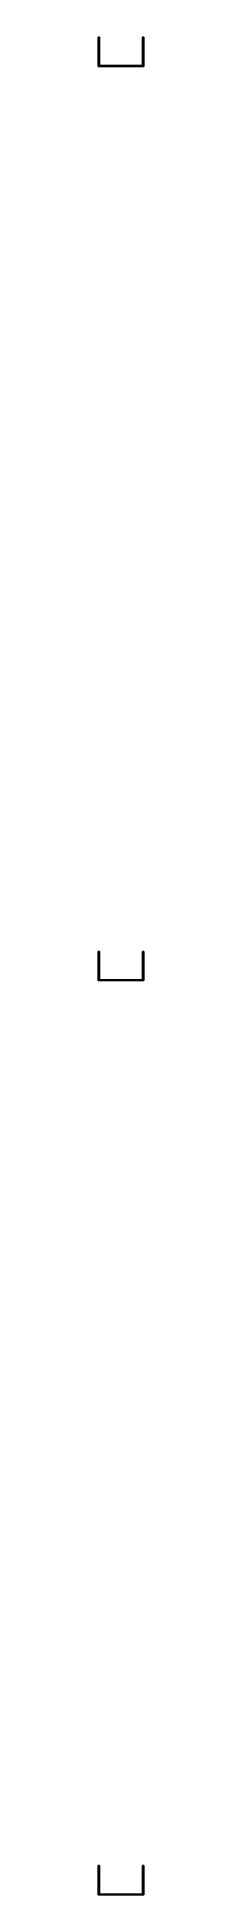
# Model space of a CAD drawing. Header units: metres. Extents: x -95 to 95, y 7546 to 15336.
import ezdxf

# ---------------------------------------------------------------- set-up
doc = ezdxf.new("R2010")
doc.units = ezdxf.units.M

msp = doc.modelspace()

# ---------------------------------------------------------------- linework, layer by layer
for p, q in [((-89.5, 15336), (-95, 15336)), ((-95, 15336), (-95, 15213.5)), ((-89.5, 15221.5), (-89.5, 15336)), ((95, 15336), (89.5, 15336)), ((89.5, 15336), (89.5, 15221.5)), ((95, 15213.5), (95, 15336)), ((-95, 15213.5), (95, 15213.5)), ((-92.8, 15217.5), (-92.7858, 15217.7)), ((-92.7858, 15217.3), (-92.8, 15217.5)), ((-92.7858, 15217.7), (-92.7434, 15217.9)), ((-92.7434, 15217.1), (-92.7858, 15217.3)), ((-92.7434, 15217.9), (-92.6736, 15218.2)), ((-92.6736, 15216.8), (-92.7434, 15217.1)), ((-92.6736, 15218.2), (-92.5773, 15218.4)), ((-92.5773, 15216.6), (-92.6736, 15216.8)), ((-92.5773, 15218.4), (-92.4562, 15218.6)), ((-92.4562, 15216.4), (-92.5773, 15216.6)), ((-92.4562, 15218.6), (-92.3121, 15218.7)), ((-92.3121, 15216.3), (-92.4562, 15216.4)), ((-92.3121, 15218.7), (-92.1474, 15218.9)), ((-92.1474, 15216.1), (-92.3121, 15216.3)), ((-92.1474, 15218.9), (-91.9645, 15219)), ((-91.9645, 15216), (-92.1474, 15216.1)), ((-91.9645, 15219), (-91.7664, 15219.1)), ((-91.7664, 15215.9), (-91.9645, 15216)), ((-91.7664, 15219.1), (-91.5562, 15219.2)), ((-91.5562, 15215.8), (-91.7664, 15215.9)), ((-91.5562, 15219.2), (-91.3373, 15219.3)), ((-91.3373, 15215.7), (-91.5562, 15215.8)), ((-91.3373, 15219.3), (-91.113, 15219.3)), ((-91.113, 15215.7), (-91.3373, 15215.7)), ((-91.113, 15219.3), (-90.887, 15219.3)), ((-90.887, 15215.7), (-91.113, 15215.7)), ((-90.887, 15219.3), (-90.6627, 15219.3)), ((-90.6627, 15215.7), (-90.887, 15215.7)), ((-90.6627, 15219.3), (-90.4438, 15219.2)), ((-90.4438, 15215.8), (-90.6627, 15215.7)), ((-90.4438, 15219.2), (-90.2336, 15219.1)), ((-90.2336, 15215.9), (-90.4438, 15215.8)), ((-90.2336, 15219.1), (-90.0355, 15219)), ((-90.0355, 15216), (-90.2336, 15215.9)), ((-90.0355, 15219), (-89.8526, 15218.9)), ((-89.8526, 15216.1), (-90.0355, 15216)), ((-89.8526, 15218.9), (-89.6879, 15218.7)), ((-89.6879, 15216.3), (-89.8526, 15216.1)), ((-89.6879, 15218.7), (-89.5438, 15218.6)), ((-89.5438, 15216.4), (-89.6879, 15216.3)), ((-89.5438, 15218.6), (-89.4226, 15218.4)), ((-89.4226, 15216.6), (-89.5438, 15216.4)), ((-89.4606, 15220.9), (-89.5, 15221.5)), ((-89.3429, 15220.3), (-89.4606, 15220.9)), ((-89.4226, 15218.4), (-89.3264, 15218.2)), ((-89.3264, 15216.8), (-89.4226, 15216.6)), ((-89.1489, 15219.7), (-89.3429, 15220.3)), ((-89.3264, 15218.2), (-89.2565, 15217.9)), ((-89.2565, 15217.1), (-89.3264, 15216.8)), ((-89.2565, 15217.9), (-89.2142, 15217.7)), ((-89.2142, 15217.3), (-89.2565, 15217.1)), ((-89.2142, 15217.7), (-89.2, 15217.5)), ((-89.2, 15217.5), (-89.2142, 15217.3)), ((-88.8815, 15219.1), (-89.1489, 15219.7)), ((-88.5451, 15218.6), (-88.8815, 15219.1)), ((-88.1448, 15218.1), (-88.5451, 15218.6)), ((-87.6871, 15217.6), (-88.1448, 15218.1)), ((-87.1791, 15217.3), (-87.6871, 15217.6)), ((-86.6289, 15217), (-87.1791, 15217.3)), ((-86.0451, 15216.7), (-86.6289, 15217)), ((-85.4369, 15216.6), (-86.0451, 15216.7)), ((-84.8139, 15216.5), (-85.4369, 15216.6)), ((84.8139, 15216.5), (-84.8139, 15216.5)), ((85.4369, 15216.6), (84.8139, 15216.5)), ((86.0451, 15216.7), (85.4369, 15216.6)), ((86.6289, 15217), (86.0451, 15216.7)), ((87.1791, 15217.3), (86.6289, 15217)), ((87.6871, 15217.6), (87.1791, 15217.3)), ((88.1448, 15218.1), (87.6871, 15217.6)), ((88.5451, 15218.6), (88.1448, 15218.1)), ((88.8815, 15219.1), (88.5451, 15218.6)), ((89.1489, 15219.7), (88.8815, 15219.1)), ((89.3429, 15220.3), (89.1489, 15219.7)), ((89.2, 15217.5), (89.2142, 15217.7)), ((89.2142, 15217.3), (89.2, 15217.5)), ((89.2142, 15217.7), (89.2565, 15217.9)), ((89.2565, 15217.1), (89.2142, 15217.3)), ((89.2565, 15217.9), (89.3264, 15218.2)), ((89.3264, 15216.8), (89.2565, 15217.1)), ((89.3264, 15218.2), (89.4226, 15218.4)), ((89.4226, 15216.6), (89.3264, 15216.8)), ((89.4606, 15220.9), (89.3429, 15220.3)), ((89.4226, 15218.4), (89.5438, 15218.6)), ((89.5438, 15216.4), (89.4226, 15216.6)), ((89.5, 15221.5), (89.4606, 15220.9)), ((89.5438, 15218.6), (89.6879, 15218.7)), ((89.6879, 15216.3), (89.5438, 15216.4)), ((89.6879, 15218.7), (89.8526, 15218.9)), ((89.8526, 15216.1), (89.6879, 15216.3)), ((89.8526, 15218.9), (90.0355, 15219)), ((90.0355, 15216), (89.8526, 15216.1)), ((90.0355, 15219), (90.2336, 15219.1)), ((90.2336, 15215.9), (90.0355, 15216)), ((90.2336, 15219.1), (90.4438, 15219.2)), ((90.4438, 15215.8), (90.2336, 15215.9)), ((90.4438, 15219.2), (90.6627, 15219.3)), ((90.6627, 15215.7), (90.4438, 15215.8)), ((90.6627, 15219.3), (90.887, 15219.3)), ((90.887, 15215.7), (90.6627, 15215.7)), ((90.887, 15219.3), (91.113, 15219.3)), ((91.113, 15215.7), (90.887, 15215.7)), ((91.113, 15219.3), (91.3373, 15219.3)), ((91.3373, 15215.7), (91.113, 15215.7)), ((91.3373, 15219.3), (91.5562, 15219.2)), ((91.5562, 15215.8), (91.3373, 15215.7)), ((91.5562, 15219.2), (91.7664, 15219.1)), ((91.7664, 15215.9), (91.5562, 15215.8)), ((91.7664, 15219.1), (91.9645, 15219)), ((91.9645, 15216), (91.7664, 15215.9)), ((91.9645, 15219), (92.1474, 15218.9)), ((92.1474, 15216.1), (91.9645, 15216)), ((92.1474, 15218.9), (92.3121, 15218.7)), ((92.3121, 15216.3), (92.1474, 15216.1)), ((92.3121, 15218.7), (92.4562, 15218.6)), ((92.4562, 15216.4), (92.3121, 15216.3)), ((92.4562, 15218.6), (92.5773, 15218.4)), ((92.5773, 15216.6), (92.4562, 15216.4)), ((92.5773, 15218.4), (92.6736, 15218.2)), ((92.6736, 15216.8), (92.5773, 15216.6)), ((92.6736, 15218.2), (92.7434, 15217.9)), ((92.7434, 15217.1), (92.6736, 15216.8)), ((92.7434, 15217.9), (92.7858, 15217.7)), ((92.7858, 15217.3), (92.7434, 15217.1)), ((92.7858, 15217.7), (92.8, 15217.5)), ((92.8, 15217.5), (92.7858, 15217.3)), ((-89.5, 11502), (-95, 11502)), ((-95, 11502), (-95, 11379.5)), ((-89.5, 11387.5), (-89.5, 11502)), ((95, 11502), (89.5, 11502)), ((89.5, 11502), (89.5, 11387.5)), ((95, 11379.5), (95, 11502)), ((-95, 11379.5), (95, 11379.5)), ((-92.8, 11383.5), (-92.7858, 11383.7)), ((-92.7858, 11383.3), (-92.8, 11383.5)), ((-92.7858, 11383.7), (-92.7434, 11383.9)), ((-92.7434, 11383.1), (-92.7858, 11383.3)), ((-92.7434, 11383.9), (-92.6736, 11384.2)), ((-92.6736, 11382.8), (-92.7434, 11383.1)), ((-92.6736, 11384.2), (-92.5773, 11384.4)), ((-92.5773, 11382.6), (-92.6736, 11382.8)), ((-92.5773, 11384.4), (-92.4562, 11384.6)), ((-92.4562, 11382.4), (-92.5773, 11382.6)), ((-92.4562, 11384.6), (-92.3121, 11384.7)), ((-92.3121, 11382.3), (-92.4562, 11382.4)), ((-92.3121, 11384.7), (-92.1474, 11384.9)), ((-92.1474, 11382.1), (-92.3121, 11382.3)), ((-92.1474, 11384.9), (-91.9645, 11385)), ((-91.9645, 11382), (-92.1474, 11382.1)), ((-91.9645, 11385), (-91.7664, 11385.1)), ((-91.7664, 11381.9), (-91.9645, 11382)), ((-91.7664, 11385.1), (-91.5562, 11385.2)), ((-91.5562, 11381.8), (-91.7664, 11381.9)), ((-91.5562, 11385.2), (-91.3373, 11385.3)), ((-91.3373, 11381.7), (-91.5562, 11381.8)), ((-91.3373, 11385.3), (-91.113, 11385.3)), ((-91.113, 11381.7), (-91.3373, 11381.7)), ((-91.113, 11385.3), (-90.887, 11385.3)), ((-90.887, 11381.7), (-91.113, 11381.7)), ((-90.887, 11385.3), (-90.6627, 11385.3)), ((-90.6627, 11381.7), (-90.887, 11381.7)), ((-90.6627, 11385.3), (-90.4438, 11385.2)), ((-90.4438, 11381.8), (-90.6627, 11381.7)), ((-90.4438, 11385.2), (-90.2336, 11385.1)), ((-90.2336, 11381.9), (-90.4438, 11381.8)), ((-90.2336, 11385.1), (-90.0355, 11385)), ((-90.0355, 11382), (-90.2336, 11381.9)), ((-90.0355, 11385), (-89.8526, 11384.9)), ((-89.8526, 11382.1), (-90.0355, 11382)), ((-89.8526, 11384.9), (-89.6879, 11384.7)), ((-89.6879, 11382.3), (-89.8526, 11382.1)), ((-89.6879, 11384.7), (-89.5438, 11384.6)), ((-89.5438, 11382.4), (-89.6879, 11382.3)), ((-89.5438, 11384.6), (-89.4226, 11384.4)), ((-89.4226, 11382.6), (-89.5438, 11382.4)), ((-89.4606, 11386.9), (-89.5, 11387.5)), ((-89.3429, 11386.3), (-89.4606, 11386.9)), ((-89.4226, 11384.4), (-89.3264, 11384.2)), ((-89.3264, 11382.8), (-89.4226, 11382.6)), ((-89.1489, 11385.7), (-89.3429, 11386.3)), ((-89.3264, 11384.2), (-89.2565, 11383.9)), ((-89.2565, 11383.1), (-89.3264, 11382.8)), ((-89.2565, 11383.9), (-89.2142, 11383.7)), ((-89.2142, 11383.3), (-89.2565, 11383.1)), ((-89.2142, 11383.7), (-89.2, 11383.5)), ((-89.2, 11383.5), (-89.2142, 11383.3)), ((-88.8815, 11385.1), (-89.1489, 11385.7)), ((-88.5451, 11384.6), (-88.8815, 11385.1)), ((-88.1448, 11384.1), (-88.5451, 11384.6)), ((-87.6871, 11383.6), (-88.1448, 11384.1)), ((-87.1791, 11383.3), (-87.6871, 11383.6)), ((-86.6289, 11383), (-87.1791, 11383.3)), ((-86.0451, 11382.7), (-86.6289, 11383)), ((-85.4369, 11382.6), (-86.0451, 11382.7)), ((-84.8139, 11382.5), (-85.4369, 11382.6)), ((84.8139, 11382.5), (-84.8139, 11382.5)), ((85.4369, 11382.6), (84.8139, 11382.5)), ((86.0451, 11382.7), (85.4369, 11382.6)), ((86.6289, 11383), (86.0451, 11382.7)), ((87.1791, 11383.3), (86.6289, 11383)), ((87.6871, 11383.6), (87.1791, 11383.3)), ((88.1448, 11384.1), (87.6871, 11383.6)), ((88.5451, 11384.6), (88.1448, 11384.1)), ((88.8815, 11385.1), (88.5451, 11384.6)), ((89.1489, 11385.7), (88.8815, 11385.1)), ((89.3429, 11386.3), (89.1489, 11385.7)), ((89.2, 11383.5), (89.2142, 11383.7)), ((89.2142, 11383.3), (89.2, 11383.5)), ((89.2142, 11383.7), (89.2565, 11383.9)), ((89.2565, 11383.1), (89.2142, 11383.3)), ((89.2565, 11383.9), (89.3264, 11384.2)), ((89.3264, 11382.8), (89.2565, 11383.1)), ((89.3264, 11384.2), (89.4226, 11384.4)), ((89.4226, 11382.6), (89.3264, 11382.8)), ((89.4606, 11386.9), (89.3429, 11386.3)), ((89.4226, 11384.4), (89.5438, 11384.6)), ((89.5438, 11382.4), (89.4226, 11382.6)), ((89.5, 11387.5), (89.4606, 11386.9)), ((89.5438, 11384.6), (89.6879, 11384.7)), ((89.6879, 11382.3), (89.5438, 11382.4)), ((89.6879, 11384.7), (89.8526, 11384.9)), ((89.8526, 11382.1), (89.6879, 11382.3)), ((89.8526, 11384.9), (90.0355, 11385)), ((90.0355, 11382), (89.8526, 11382.1)), ((90.0355, 11385), (90.2336, 11385.1)), ((90.2336, 11381.9), (90.0355, 11382)), ((90.2336, 11385.1), (90.4438, 11385.2)), ((90.4438, 11381.8), (90.2336, 11381.9)), ((90.4438, 11385.2), (90.6627, 11385.3)), ((90.6627, 11381.7), (90.4438, 11381.8)), ((90.6627, 11385.3), (90.887, 11385.3)), ((90.887, 11381.7), (90.6627, 11381.7)), ((90.887, 11385.3), (91.113, 11385.3)), ((91.113, 11381.7), (90.887, 11381.7)), ((91.113, 11385.3), (91.3373, 11385.3)), ((91.3373, 11381.7), (91.113, 11381.7)), ((91.3373, 11385.3), (91.5562, 11385.2)), ((91.5562, 11381.8), (91.3373, 11381.7)), ((91.5562, 11385.2), (91.7664, 11385.1)), ((91.7664, 11381.9), (91.5562, 11381.8)), ((91.7664, 11385.1), (91.9645, 11385)), ((91.9645, 11382), (91.7664, 11381.9)), ((91.9645, 11385), (92.1474, 11384.9)), ((92.1474, 11382.1), (91.9645, 11382)), ((92.1474, 11384.9), (92.3121, 11384.7)), ((92.3121, 11382.3), (92.1474, 11382.1)), ((92.3121, 11384.7), (92.4562, 11384.6)), ((92.4562, 11382.4), (92.3121, 11382.3)), ((92.4562, 11384.6), (92.5773, 11384.4)), ((92.5773, 11382.6), (92.4562, 11382.4)), ((92.5773, 11384.4), (92.6736, 11384.2)), ((92.6736, 11382.8), (92.5773, 11382.6)), ((92.6736, 11384.2), (92.7434, 11383.9)), ((92.7434, 11383.1), (92.6736, 11382.8)), ((92.7434, 11383.9), (92.7858, 11383.7)), ((92.7858, 11383.3), (92.7434, 11383.1)), ((92.7858, 11383.7), (92.8, 11383.5)), ((92.8, 11383.5), (92.7858, 11383.3)), ((-89.5, 7668), (-95, 7668)), ((-95, 7668), (-95, 7545.5)), ((-89.5, 7553.5), (-89.5, 7668)), ((95, 7668), (89.5, 7668)), ((89.5, 7668), (89.5, 7553.5)), ((95, 7545.5), (95, 7668)), ((-95, 7545.5), (95, 7545.5)), ((-92.8, 7549.5), (-92.7858, 7549.73)), ((-92.7858, 7549.27), (-92.8, 7549.5)), ((-92.7858, 7549.73), (-92.7434, 7549.95)), ((-92.7434, 7549.05), (-92.7858, 7549.27)), ((-92.7434, 7549.95), (-92.6736, 7550.16)), ((-92.6736, 7548.84), (-92.7434, 7549.05)), ((-92.6736, 7550.16), (-92.5773, 7550.37)), ((-92.5773, 7548.63), (-92.6736, 7548.84)), ((-92.5773, 7550.37), (-92.4562, 7550.56)), ((-92.4562, 7548.44), (-92.5773, 7548.63)), ((-92.4562, 7550.56), (-92.3121, 7550.73)), ((-92.3121, 7548.27), (-92.4562, 7548.44)), ((-92.3121, 7550.73), (-92.1474, 7550.89)), ((-92.1474, 7548.11), (-92.3121, 7548.27)), ((-92.1474, 7550.89), (-91.9645, 7551.02)), ((-91.9645, 7547.98), (-92.1474, 7548.11)), ((-91.9645, 7551.02), (-91.7664, 7551.13)), ((-91.7664, 7547.87), (-91.9645, 7547.98)), ((-91.7664, 7551.13), (-91.5562, 7551.21)), ((-91.5562, 7547.79), (-91.7664, 7547.87)), ((-91.5562, 7551.21), (-91.3373, 7551.27)), ((-91.3373, 7547.73), (-91.5562, 7547.79)), ((-91.3373, 7551.27), (-91.113, 7551.3)), ((-91.113, 7547.7), (-91.3373, 7547.73)), ((-91.113, 7551.3), (-90.887, 7551.3)), ((-90.887, 7547.7), (-91.113, 7547.7)), ((-90.887, 7551.3), (-90.6627, 7551.27)), ((-90.6627, 7547.73), (-90.887, 7547.7)), ((-90.6627, 7551.27), (-90.4438, 7551.21)), ((-90.4438, 7547.79), (-90.6627, 7547.73)), ((-90.4438, 7551.21), (-90.2336, 7551.13)), ((-90.2336, 7547.87), (-90.4438, 7547.79)), ((-90.2336, 7551.13), (-90.0355, 7551.02)), ((-90.0355, 7547.98), (-90.2336, 7547.87)), ((-90.0355, 7551.02), (-89.8526, 7550.89)), ((-89.8526, 7548.11), (-90.0355, 7547.98)), ((-89.8526, 7550.89), (-89.6879, 7550.73)), ((-89.6879, 7548.27), (-89.8526, 7548.11)), ((-89.6879, 7550.73), (-89.5438, 7550.56)), ((-89.5438, 7548.44), (-89.6879, 7548.27)), ((-89.5438, 7550.56), (-89.4226, 7550.37)), ((-89.4226, 7548.63), (-89.5438, 7548.44)), ((-89.4606, 7552.87), (-89.5, 7553.5)), ((-89.3429, 7552.26), (-89.4606, 7552.87)), ((-89.4226, 7550.37), (-89.3264, 7550.16)), ((-89.3264, 7548.84), (-89.4226, 7548.63)), ((-89.1489, 7551.66), (-89.3429, 7552.26)), ((-89.3264, 7550.16), (-89.2565, 7549.95)), ((-89.2565, 7549.05), (-89.3264, 7548.84)), ((-89.2565, 7549.95), (-89.2142, 7549.73)), ((-89.2142, 7549.27), (-89.2565, 7549.05)), ((-89.2142, 7549.73), (-89.2, 7549.5)), ((-89.2, 7549.5), (-89.2142, 7549.27)), ((-88.8815, 7551.09), (-89.1489, 7551.66)), ((-88.5451, 7550.56), (-88.8815, 7551.09)), ((-88.1448, 7550.08), (-88.5451, 7550.56)), ((-87.6871, 7549.65), (-88.1448, 7550.08)), ((-87.1791, 7549.28), (-87.6871, 7549.65)), ((-86.6289, 7548.98), (-87.1791, 7549.28)), ((-86.0451, 7548.74), (-86.6289, 7548.98)), ((-85.4369, 7548.59), (-86.0451, 7548.74)), ((-84.8139, 7548.51), (-85.4369, 7548.59)), ((84.8139, 7548.51), (-84.8139, 7548.51)), ((85.4369, 7548.59), (84.8139, 7548.51)), ((86.0451, 7548.74), (85.4369, 7548.59)), ((86.6289, 7548.98), (86.0451, 7548.74)), ((87.1791, 7549.28), (86.6289, 7548.98)), ((87.6871, 7549.65), (87.1791, 7549.28)), ((88.1448, 7550.08), (87.6871, 7549.65)), ((88.5451, 7550.56), (88.1448, 7550.08)), ((88.8815, 7551.09), (88.5451, 7550.56)), ((89.1489, 7551.66), (88.8815, 7551.09)), ((89.3429, 7552.26), (89.1489, 7551.66)), ((89.2, 7549.5), (89.2142, 7549.73)), ((89.2142, 7549.27), (89.2, 7549.5)), ((89.2142, 7549.73), (89.2565, 7549.95)), ((89.2565, 7549.05), (89.2142, 7549.27)), ((89.2565, 7549.95), (89.3264, 7550.16)), ((89.3264, 7548.84), (89.2565, 7549.05)), ((89.3264, 7550.16), (89.4226, 7550.37)), ((89.4226, 7548.63), (89.3264, 7548.84)), ((89.4606, 7552.87), (89.3429, 7552.26)), ((89.4226, 7550.37), (89.5438, 7550.56)), ((89.5438, 7548.44), (89.4226, 7548.63)), ((89.5, 7553.5), (89.4606, 7552.87)), ((89.5438, 7550.56), (89.6879, 7550.73)), ((89.6879, 7548.27), (89.5438, 7548.44)), ((89.6879, 7550.73), (89.8526, 7550.89)), ((89.8526, 7548.11), (89.6879, 7548.27)), ((89.8526, 7550.89), (90.0355, 7551.02)), ((90.0355, 7547.98), (89.8526, 7548.11)), ((90.0355, 7551.02), (90.2336, 7551.13)), ((90.2336, 7547.87), (90.0355, 7547.98)), ((90.2336, 7551.13), (90.4438, 7551.21)), ((90.4438, 7547.79), (90.2336, 7547.87)), ((90.4438, 7551.21), (90.6627, 7551.27)), ((90.6627, 7547.73), (90.4438, 7547.79)), ((90.6627, 7551.27), (90.887, 7551.3)), ((90.887, 7547.7), (90.6627, 7547.73)), ((90.887, 7551.3), (91.113, 7551.3)), ((91.113, 7547.7), (90.887, 7547.7)), ((91.113, 7551.3), (91.3373, 7551.27)), ((91.3373, 7547.73), (91.113, 7547.7)), ((91.3373, 7551.27), (91.5562, 7551.21)), ((91.5562, 7547.79), (91.3373, 7547.73)), ((91.5562, 7551.21), (91.7664, 7551.13)), ((91.7664, 7547.87), (91.5562, 7547.79)), ((91.7664, 7551.13), (91.9645, 7551.02)), ((91.9645, 7547.98), (91.7664, 7547.87)), ((91.9645, 7551.02), (92.1474, 7550.89)), ((92.1474, 7548.11), (91.9645, 7547.98)), ((92.1474, 7550.89), (92.3121, 7550.73)), ((92.3121, 7548.27), (92.1474, 7548.11)), ((92.3121, 7550.73), (92.4562, 7550.56)), ((92.4562, 7548.44), (92.3121, 7548.27)), ((92.4562, 7550.56), (92.5773, 7550.37)), ((92.5773, 7548.63), (92.4562, 7548.44)), ((92.5773, 7550.37), (92.6736, 7550.16)), ((92.6736, 7548.84), (92.5773, 7548.63)), ((92.6736, 7550.16), (92.7434, 7549.95)), ((92.7434, 7549.05), (92.6736, 7548.84)), ((92.7434, 7549.95), (92.7858, 7549.73)), ((92.7858, 7549.27), (92.7434, 7549.05)), ((92.7858, 7549.73), (92.8, 7549.5)), ((92.8, 7549.5), (92.7858, 7549.27))]:
    msp.add_line(p, q)

doc.saveas('drawing.dxf')
